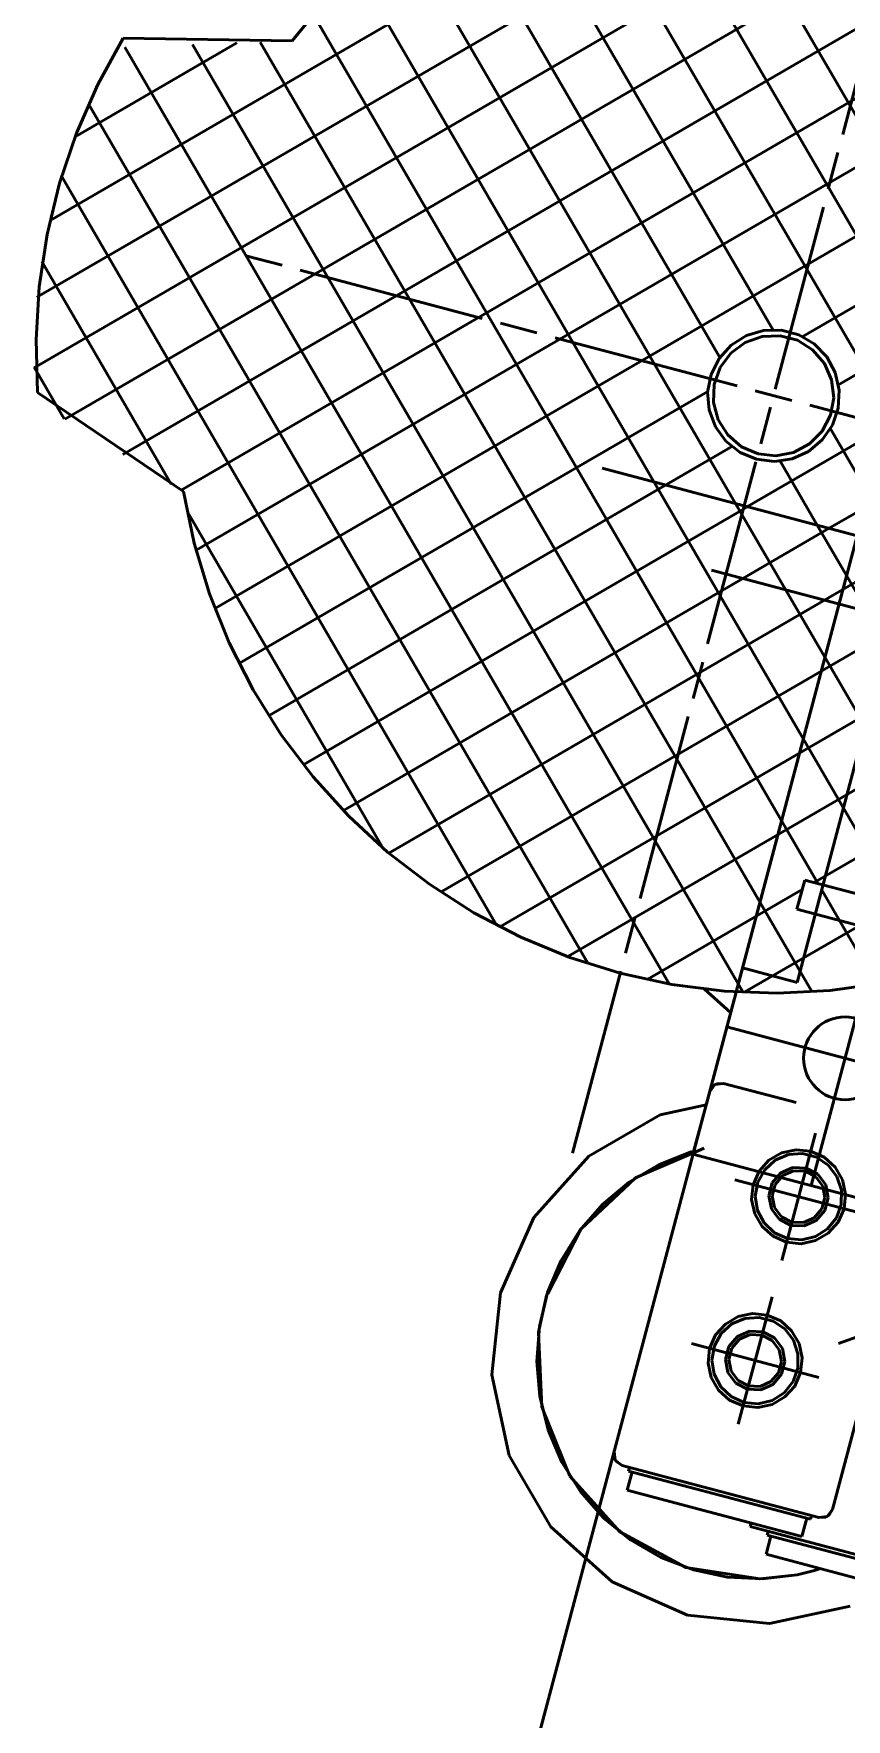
# Model space of a CAD drawing. Header units: centimetres. Extents: x 139057 to 200038, y 34824 to 80516.
# Drawn here: x 170190.38 to 170211.96, y 61281.37 to 61326.15 of the extents above; entities that cross this region are included whole.
import ezdxf

# ---------------------------------------------------------------- set-up
doc = ezdxf.new("R2010")
doc.units = ezdxf.units.CM
doc.header["$LTSCALE"] = 100
doc.layers.get('0').update_dxf_attribs({"lineweight": 0})
doc.layers.add('440_ALTRI_ELEMENTI_001-AM_0', color=31, linetype='Continuous', lineweight=50)
pattern_1 = [(120.1482787466947, (-202.6132455050501, -1485.716848886164), (-1.372756539722049, -0.7973052945079098), []), (210.1482787466947, (-202.6132455050501, -1485.716848886164), (0.7973052945079098, -1.372756539722049), [])]

# ---------------------------------------------------------------- blocks, each defined once
blk = doc.blocks.new('A$C12667F03')
h = blk.add_hatch()
h.set_pattern_fill('ANSI37', color=256, scale=0.5, angle=75.1482787466947, style=0)
h.set_pattern_definition(pattern_1)
h.paths.add_polyline_path([(-387.1008311297301, -1151.592741927656), (-386.6435059207979, -1151.457960067841), (-386.1673863876167, -1151.451274930092), (-385.7063218123767, -1151.573538816127), (-385.2960761088434, -1151.815267934056), (-384.9656285114143, -1152.158949299308), (-384.7408129471842, -1152.579110241088), (-384.637068604261, -1153.044240711781), (-384.6628816809061, -1153.520018963667), (-384.7014065842632, -1153.633433206531), (-383.3847456212643, -1153.98258187488), (-379.8035596470836, -1140.477710573527), (-379.803559093878, -1140.477710715088), (-379.3972878708992, -1138.945637098106), (-380.3170730687234, -1138.516705034825), (-381.6375523499701, -1138.038258119079), (-382.9946480907056, -1137.678387074324), (-384.3786943453852, -1137.439655064198), (-385.778447148532, -1137.324526487442), (-387.1831164817813, -1137.333276188525), (-388.5808175812963, -1137.465952044877), (-389.9620821672979, -1137.721961146744), (-391.3148679594997, -1138.098806737515), (-392.6291940278861, -1138.59396274254), (-393.8942116919461, -1139.203581324371), (-395.1007491137389, -1139.922335407289), (-396.2390230103883, -1140.744542828354), (-397.300344842628, -1141.664748361858), (-398.2763518757674, -1142.674823990616), (-399.1588095195148, -1143.767125001701), (-403.7128378554735, -1143.933398491296), (-404.3893913805041, -1145.164100161346), (-404.9543004344705, -1146.449754177185), (-405.4034237760607, -1147.780595815333), (-405.7333304706517, -1149.145637421461), (-405.9412009875778, -1150.534246473166), (-406.025438745648, -1151.936500726792), (-405.9858677118573, -1153.34003212169), (-402.0505645826015, -1155.735240942391), (-401.7639024249765, -1157.110150149616), (-401.3573410242352, -1158.454262896033), (-400.8332783292535, -1159.757114967855), (-400.1963017649505, -1161.008696107718), (-399.4509987711463, -1162.198996050807), (-398.6031797017458, -1163.318714803609), (-397.659877819151, -1164.359262643906), (-396.6287378511879, -1165.312405003759), (-395.5171775158051, -1166.171002043935), (-394.3340644642267, -1166.927529460343), (-393.0882956377718, -1167.576524308475), (-391.7904742445353, -1168.113105727884), (-390.4502368431095, -1168.532649180444), (-389.0782159596238, -1168.832335187646), (-387.6850441164825, -1169.009344218823), (-387.3726642608199, -1169.021266921016), (-384.6428507372293, -1158.726973204466), (-387.6392871785465, -1157.932386113855), (-387.1574090785834, -1156.115194334241), (-384.1609726354036, -1156.909781409951), (-383.3847456212643, -1153.98258187488), (-384.7014065842632, -1153.633433206531), (-384.816175344542, -1153.97130329028), (-385.0854337915334, -1154.364420494589), (-385.4510827298764, -1154.670420675131), (-385.8852623041275, -1154.86617203668), (-386.3568469743732, -1154.93768528715), (-386.8297392867062, -1154.879531501385), (-387.2693101997975, -1154.695720701071), (-387.6434938806597, -1154.399928851577), (-387.9236260942671, -1154.014758175763), (-388.0896029855612, -1153.567782877537), (-388.1286874964389, -1153.092900096031), (-388.0382223549786, -1152.62495506421), (-387.8248903501335, -1152.198902590724), (-387.5043006289307, -1151.846295899304)])
h.paths.add_polyline_path([(-383.1929615839872, -1159.111450953933), (-384.6428501840237, -1158.726973346027), (-387.2060341435972, -1168.392896792444), (-385.7561455454234, -1168.7773744078), (-385.2742675981972, -1166.960183194431), (-385.7575643464479, -1166.832023842784), (-385.5525096181336, -1166.058749927732), (-385.0692128680203, -1166.186909271928)])
h.paths.add_polyline_path([(-381.5014263942394, -1159.560007772001), (-383.1929615839872, -1159.111450953933), (-385.0692128680203, -1166.186909271928), (-383.3776776764098, -1166.635466089996)])
h.paths.add_polyline_path([(-385.2742675981972, -1166.960183194431), (-385.7561456981603, -1168.777374981495), (-387.2060342963341, -1168.392897358688), (-387.3726636759493, -1169.021266943368), (-386.2813831578496, -1169.062918155047), (-384.8787333715263, -1168.991559176298), (-383.9687121316347, -1168.864293164166), (-383.5827324084494, -1167.408740012499)])
h.paths.add_polyline_path([(-384.6428501840237, -1158.726973346027), (-383.1929615839872, -1159.111450953933), (-382.7110834858868, -1157.29425918177), (-384.160972082198, -1156.909781551512)])
h.paths.add_polyline_path([(-384.160972082198, -1156.909781551512), (-382.7110834858868, -1157.29425918177), (-381.9348564698848, -1154.367059639248), (-383.3847450680587, -1153.982582016441)])
h.paths.add_polyline_path([(-383.1929615839872, -1159.111450953933), (-381.5014263942394, -1159.560007772001), (-381.0195482924137, -1157.742815992387), (-382.7110834858868, -1157.29425918177)])
h.paths.add_polyline_path([(-382.7110834858868, -1157.29425918177), (-381.0195482924137, -1157.742815992387), (-378.6614189140055, -1148.850165894779), (-380.8362508557293, -1148.273449725064), (-380.8003657638583, -1148.138124852034), (-381.7669576119188, -1147.881806588324), (-382.079665920839, -1149.06104874477), (-380.6297773226652, -1149.445526367577)])
h.paths.add_polyline_path([(-381.7669576119188, -1147.881806588324), (-380.8003657638583, -1148.138124852034), (-380.6311961236897, -1147.500175802561), (-378.4563641838286, -1148.076891979726), (-377.8411999318305, -1145.757069951447, -0.4142131629732994), (-378.6224998674843, -1144.411868451687), (-380.7006734694842, -1143.8607838811)])
h.paths.add_polyline_path([(-380.6311961236897, -1147.500175802561), (-380.8362508557293, -1148.273449725064), (-378.6614189140055, -1148.850165894779), (-378.4563641838286, -1148.076891979726)])
h.paths.add_polyline_path([(-378.4563641838286, -1148.076891979726), (-372.8984563584927, -1149.550723238441), (-372.056645288274, -1146.376202216896), (-372.1720805290643, -1146.122373549792), (-376.4959965880516, -1144.975768952223, -0.4142139617730879), (-377.8411999318305, -1145.757069951447)])
h.paths.add_polyline_path([(-380.7006734694842, -1143.8607838811), (-378.6224998674843, -1144.411868451687, -0.4142131629732388), (-377.2772994294319, -1143.630566677602), (-376.6621353059563, -1141.310745155963), (-379.803559093878, -1140.477710715088)])
h.paths.add_polyline_path([(-376.4959965880516, -1144.975768952223), (-372.1720805290643, -1146.122373549792), (-372.2340726583752, -1145.986060066673), (-372.9259227133844, -1144.763896612974), (-373.7226466416869, -1143.607550873014), (-374.6189173880521, -1142.526194667968), (-375.2854298103157, -1141.853378071042), (-375.4495561077747, -1141.809855497035), (-375.4240032184425, -1141.713493971678), (-375.5239980157021, -1141.612553386542), (-376.6621353059563, -1141.310745155963), (-377.2772994294319, -1143.630566677602, -0.4142139617729669)])
h.paths.add_polyline_path([(-375.5239980157021, -1141.612553386542), (-375.6072183932665, -1141.528545870038), (-376.6801319244805, -1140.621744311007), (-377.8284352134469, -1139.813925764116), (-379.0441978808049, -1139.110296858998), (-379.3972878708992, -1138.945637098106), (-379.803559093878, -1140.477710715088)])
h.paths.add_polyline_path([(-373.1035110886696, -1150.323997153493), (-378.6614189140055, -1148.850165894779), (-381.0195482924137, -1157.742815992387), (-375.4616404670778, -1159.216647258552)])
h.paths.add_polyline_path([(-375.4616404670778, -1159.216647258552), (-374.4950486115667, -1159.472965529712), (-372.1369192331586, -1150.580315432104), (-373.1035110886696, -1150.323997153493)])
h.paths.add_polyline_path([(-374.4950480658117, -1159.472965678724), (-373.6734450656477, -1159.690836174937), (-371.7366196263138, -1152.386949001404, -0.3462223393554222), (-370.6001577965471, -1151.531984350237), (-370.6143692984733, -1151.33646400139), (-370.8147867183689, -1150.103265231999), (-371.931863955364, -1149.807041651162)])
h.paths.add_polyline_path([(-373.6734450656477, -1159.690836174937), (-372.1095651696924, -1160.105541697296), (-371.8477758645568, -1159.575050576183), (-371.3402617044303, -1158.26590023801), (-370.950426285297, -1156.916750370117), (-370.6810891266468, -1155.538233502361), (-370.5347145825181, -1154.141593611392), (-370.5125441208038, -1152.737364380213), (-370.6001577965471, -1151.531984350237, 0.3462223393554443), (-371.7366196263138, -1152.386949001404)])
h.paths.add_polyline_path([(-375.4616404670778, -1159.216647258552), (-381.0195482924137, -1157.742815992387), (-383.3776776764098, -1166.635466089996), (-379.7451040289852, -1167.598742342147), (-379.4937654446367, -1167.491202286037), (-378.2565874095562, -1166.826611405762), (-377.3155704747442, -1166.2079306753)])
h.paths.add_polyline_path([(-376.0164080179784, -1165.210107064398), (-375.9823572851274, -1165.18313381687), (-374.9631948891583, -1164.217090732011), (-374.8353648345474, -1164.072506657394), (-373.6734450656477, -1159.690836174937), (-374.4950480658117, -1159.472965678724)])
h.paths.add_polyline_path([(-374.8353648345474, -1164.072506657394), (-374.0329172100428, -1163.164886421117), (-373.1992755226347, -1162.034293739649), (-372.4694390009645, -1160.834791793081), (-372.1095651696924, -1160.105541697296), (-373.6734450656477, -1159.690836174937)])
h.paths.add_polyline_path([(-383.5827324084494, -1167.408740012499), (-383.9687121316347, -1168.864293164166), (-383.4879141404781, -1168.797053805145), (-382.1199717681411, -1168.480093738588), (-380.9656365356896, -1168.102734556946)])
h.paths.add_polyline_path([(-372.8984563584927, -1149.550723238441), (-371.931864501119, -1149.80704150215), (-371.4274982001189, -1147.905045351537), (-371.6527786675397, -1147.26425792888), (-372.056645288274, -1146.376202216896)])
h.paths.add_polyline_path([(-371.082729728103, -1148.997650569829), (-371.6755455426428, -1148.840449242445), (-371.931863955364, -1149.807041651162), (-370.8147867183689, -1150.103265231999), (-370.8396265349838, -1149.950422091933)])
h = blk.add_hatch()
h.set_pattern_fill('ANSI37', color=256, scale=0.5, angle=75.1482787466947, style=0)
h.set_pattern_definition(pattern_1)
h.paths.add_polyline_path([(-383.3776776764098, -1166.635466089996), (-383.5827324084494, -1167.408740012499), (-380.9656365356896, -1168.102734556946), (-380.7850153624568, -1168.043688392791), (-379.7451040289852, -1167.598742342147)])
h.paths.add_polyline_path([(-374.4950486115667, -1159.472965529712), (-375.4616404670778, -1159.216647258552), (-377.3155704747442, -1166.2079306753), (-377.0831364105943, -1166.055114655348), (-376.0164087574485, -1165.210107652994)])
h.paths.add_polyline_path([(-380.6297773226652, -1149.445526367577), (-382.079665920839, -1149.06104874477), (-383.3847450680587, -1153.982582016441), (-381.9348564698848, -1154.367059639248)])
h.paths.add_polyline_path([(-384.6428507372293, -1158.726973204466), (-384.1609726354036, -1156.909781409951), (-387.1574090785834, -1156.115194334241), (-387.6392871785465, -1157.932386113855)])
h.paths.add_polyline_path([(-378.4563641838286, -1148.076891979726), (-378.6614189140055, -1148.850165894779), (-373.1035110886696, -1150.323997153493), (-372.8984563584927, -1149.550723238441)])
h.paths.add_polyline_path([(-377.5592496815625, -1144.693818321975), (-377.8411999318305, -1145.757069951447, 0.4142139617731), (-376.4959965880516, -1144.975768952223)])
h.paths.add_polyline_path([(-373.1035110886696, -1150.323997153493), (-372.1369192331586, -1150.580315432104), (-371.931864501119, -1149.80704150215), (-372.8984563584927, -1149.550723238441)])
h.paths.add_polyline_path([(-377.2772979765687, -1143.630567057582), (-377.2772994294319, -1143.630566677602), (-377.5592496815625, -1144.693818321975), (-376.4959965880516, -1144.975768952223, 0.4142135623730466)])
h.paths.add_polyline_path([(-377.5592496815625, -1144.693818321975), (-377.2772994294319, -1143.630566677602, 0.414213162973263), (-378.6224998674843, -1144.411868451687)])
h.paths.add_polyline_path([(-378.6224998674843, -1144.411868451687, 0.4142131629733116), (-377.8411999318305, -1145.757069951447), (-377.5592496815625, -1144.693818321975)])
h = blk.add_hatch()
h.set_pattern_fill('ANSI37', color=256, scale=0.5, angle=75.1482787466947, style=0)
h.set_pattern_definition(pattern_1)
h.paths.add_polyline_path([(-383.5827324084494, -1167.408740012499), (-383.3776776764098, -1166.635466089996), (-385.0692128680203, -1166.186909271928), (-385.2742675981972, -1166.960183194431)])
for p, q in [((-358.6149894922528, -1060.57431907818), (-387.3746260061416, -1169.028667009028)), ((-379.8035596470836, -1140.477710573527), (-388.0753725479844, -1171.671222841891)), ((-376.6621353059563, -1141.310745155963), (-385.3769612863216, -1174.174886828812)), ((-383.2598646126244, -1141.417315817031), (-384.5414566687796, -1146.250277823361)), ((-398.2763518757674, -1142.674823990616), (-399.1588095195148, -1143.767125001701)), ((-403.6501345701072, -1143.696940577182), (-404.3266880951378, -1144.927642247232)), ((-399.1588095195148, -1143.767125001701), (-403.6501345701072, -1143.696940577182)), ((-404.3266880951378, -1144.927642247232), (-404.8915971509668, -1146.213296263071)), ((-404.8915971509668, -1146.213296263071), (-405.3407204981449, -1147.544137901219)), ((-384.6696158751402, -1146.733574031445), (-384.9259342859987, -1147.700166432711)), ((-405.3407204981449, -1147.544137901219), (-405.6706271852854, -1148.909179499897)), ((-385.0540934904966, -1148.183462625893), (-386.3356855485144, -1153.016424647125)), ((-405.6706271852854, -1148.909179499897), (-405.8784977040741, -1150.297788551601)), ((-400.396771901429, -1149.47137784079), (-399.4301795001629, -1149.72769624606)), ((-385.7561455454234, -1168.7773744078), (-380.6297773226652, -1149.445526367577)), ((-398.9468832939419, -1149.855855448695), (-394.1139212857488, -1151.137447512301)), ((-405.8784977040741, -1150.297788551601), (-405.9627354602817, -1151.700042820128)), ((-393.6306250813905, -1151.265606714936), (-392.6640326782617, -1151.521925120207)), ((-387.1008311297301, -1151.592741927656), (-387.5043006289307, -1151.846295899304)), ((-386.6825142103735, -1151.616766883584), (-387.1326563946459, -1151.775179317745)), ((-386.6435059207979, -1151.457960067841), (-387.1008311297301, -1151.592741927656)), ((-386.2062186255607, -1151.597713677736), (-386.6825142103735, -1151.616766883584)), ((-386.1673863876167, -1151.451274930092), (-386.6435059207979, -1151.457960067841)), ((-385.7451540503207, -1151.71997755632), (-386.2062186255607, -1151.597713677736)), ((-385.7063218123767, -1151.573538816127), (-386.1673863876167, -1151.451274930092)), ((-385.2960761088434, -1151.815267934056), (-385.7063218123767, -1151.573538816127)), ((-405.9627354602817, -1151.700042820128), (-405.9231644320789, -1153.103574207576)), ((-392.1807364832166, -1151.650084322842), (-387.3477744657102, -1152.931676386448)), ((-387.5043006289307, -1151.846295899304), (-387.8248903501335, -1152.198902590724)), ((-387.515341115326, -1152.059591716679), (-387.7978168587688, -1152.444031185063)), ((-387.1326563946459, -1151.775179317745), (-387.515341115326, -1152.059591716679)), ((-385.3408839471194, -1151.972536838206), (-385.7451540503207, -1151.71997755632)), ((-385.0283847461942, -1152.33318450168), (-385.3408839471194, -1151.972536838206)), ((-384.9656285114143, -1152.158949299308), (-385.2960761088434, -1151.815267934056)), ((-387.8248903501335, -1152.198902590724), (-388.0382223549786, -1152.62495506421)), ((-387.7978168587688, -1152.444031185063), (-387.9540102976862, -1152.894546559604)), ((-384.836913560659, -1152.769850044104), (-385.0283847461942, -1152.33318450168)), ((-384.7408129471842, -1152.579110241088), (-384.9656285114143, -1152.158949299308)), ((-388.0382223549786, -1152.62495506421), (-388.1286874964389, -1153.092900096031)), ((-387.9540102976862, -1152.894546559604), (-387.9707395575497, -1153.371181777271)), ((-384.7820485654775, -1153.243744632753), (-384.836913560659, -1152.769850044104)), ((-384.637068604261, -1153.044240711781), (-384.7408129471842, -1152.579110241088)), ((-405.9231644320789, -1153.103574207576), (-402.0505645826015, -1155.735240942391)), ((-388.1286874964389, -1153.092900096031), (-388.0896029855612, -1153.567782877537)), ((-387.9707395575497, -1153.371181777271), (-387.846066774011, -1153.83151639119)), ((-386.8644782688025, -1153.059835589083), (-385.8978858675364, -1153.316154001805)), ((-384.8696139391068, -1153.712458616646), (-384.7820485654775, -1153.243744632753)), ((-384.6628816809061, -1153.520018963667), (-384.637068604261, -1153.044240711781)), ((-388.0896029855612, -1153.567782877537), (-387.9236260942671, -1154.014758175763)), ((-387.846066774011, -1153.83151639119), (-387.591418055028, -1154.234758904728)), ((-386.4638447530124, -1153.499720847758), (-386.7201631638709, -1154.466313249024)), ((-385.414589663178, -1153.444313219341), (-380.5816276549849, -1154.725905268046)), ((-385.0912607993487, -1154.134754336032), (-384.8696139391068, -1153.712458616646)), ((-384.816175344542, -1153.97130329028), (-384.6628816809061, -1153.520018963667)), ((-387.9236260942671, -1154.014758175763), (-387.6434938806597, -1154.399928851577)), ((-387.591418055028, -1154.234758904728), (-387.2288412313465, -1154.545060461911)), ((-385.4276525873247, -1154.472825049015), (-385.0912607993487, -1154.134754336032)), ((-385.0854337915334, -1154.364420494589), (-384.816175344542, -1153.97130329028)), ((-387.6434938806597, -1154.399928851577), (-387.2693101997975, -1154.695720701071)), ((-387.2693101997975, -1154.695720701071), (-386.8297392867062, -1154.879531501385)), ((-387.2288412313465, -1154.545060461911), (-386.7912915210727, -1154.734542644175)), ((-386.7912915210727, -1154.734542644175), (-386.3173445995453, -1154.786768703314)), ((-386.3173445995453, -1154.786768703314), (-385.8486519522521, -1154.696901007148)), ((-385.8852623041275, -1154.86617203668), (-385.4510827298764, -1154.670420675131)), ((-385.8486519522521, -1154.696901007148), (-385.4276525873247, -1154.472825049015)), ((-385.4510827298764, -1154.670420675131), (-385.0854337915334, -1154.364420494589)), ((-359.9961625776741, -1163.317741690727), (-390.9271194479916, -1155.115552535804)), ((-386.8483223702315, -1154.949609442207), (-388.1299144263867, -1159.782571463438)), ((-386.8297392867062, -1154.879531501385), (-386.3568469743732, -1154.93768528715)), ((-386.3568469743732, -1154.93768528715), (-385.8852623041275, -1154.86617203668)), ((-402.0505645826015, -1155.735240942391), (-401.7639024249765, -1157.110150149616)), ((-401.7639024249765, -1157.110150149616), (-401.3573410242352, -1158.454262896033)), ((-380.2931849240813, -1159.880406050535), (-388.0259241379354, -1157.829858756217)), ((-401.3573410242352, -1158.454262896033), (-400.8332783292535, -1159.757114967855)), ((-400.8332783292535, -1159.757114967855), (-400.1963017649505, -1161.008696107718)), ((-388.2580736308846, -1160.265867664071), (-388.5143920436058, -1161.232460065337)), ((-400.1963017649505, -1161.008696107718), (-399.4509987711463, -1162.198996050807)), ((-388.6425512499663, -1161.715756273421), (-389.9241433042589, -1166.548718279751)), ((-399.4509987711463, -1162.198996050807), (-398.6031797017458, -1163.318714803609)), ((-398.6031797017458, -1163.318714803609), (-397.659877819151, -1164.359262643906)), ((-397.659877819151, -1164.359262643906), (-396.6287378511879, -1165.312405003759)), ((-396.6287378511879, -1165.312405003759), (-395.5171775158051, -1166.171002043935)), ((-395.5171775158051, -1166.171002043935), (-394.3340644642267, -1166.927529460343)), ((-385.5525096181336, -1166.058749927732), (-385.7575643464479, -1166.832023842784)), ((-376.8531779955629, -1168.36561561987), (-385.5525096181336, -1166.058749927732)), ((-252.3678128301653, -1202.203964589688), (-385.7575643464479, -1166.832023842784)), ((-394.3340644642267, -1166.927529460343), (-393.0882956377718, -1167.576524308475)), ((-390.0523025087568, -1167.032014472934), (-390.3086209196154, -1167.998606881651)), ((-393.0882956377718, -1167.576524308475), (-391.7904742445353, -1168.113105727884)), ((-391.7904742445353, -1168.113105727884), (-390.4502368431095, -1168.532649180444)), ((-390.4367801278386, -1168.481903089734), (-391.7183721802685, -1173.314865088614)), ((-390.4502368431095, -1168.532649180444), (-389.0782159596238, -1168.832335187646)), ((-385.7561462439153, -1168.777374832483), (-387.2060348495397, -1168.392897217127)), ((-385.7561455454234, -1168.7773744078), (-387.2060341435972, -1168.392896792444)), ((-389.0782159596238, -1168.832335187646), (-387.6850441164825, -1169.009344218823)), ((-388.2112349152121, -1168.955161726626), (-387.5194179109785, -1169.574683925661)), ((-387.6850441164825, -1169.009344218823), (-386.2813831578496, -1169.062918155047)), ((-386.2813831578496, -1169.062918155047), (-384.8787333715263, -1168.991559176298)), ((-384.8787333715263, -1168.991559176298), (-383.4879141404781, -1168.797053805145)), ((-387.427048829526, -1169.226356676372), (-391.3641828644577, -1184.07352987543)), ((-387.6212712518427, -1169.958779080363), (-381.5800696976039, -1171.560768900963)), ((-388.0753725479844, -1171.671222841891), (-388.5183856274489, -1173.341852246376)), ((-387.9359729133103, -1171.48886126891), (-388.0753725479844, -1171.671222841891)), ((-387.9745532769266, -1171.515357582422), (-388.0753725479844, -1171.671222841891)), ((-387.8938411633972, -1171.468479512783), (-387.9745532769266, -1171.515357582422)), ((-387.7084992948476, -1171.458140632662), (-387.9359729133103, -1171.48886126891)), ((-387.7084992948476, -1171.458140632662), (-387.8938411633972, -1171.468479512783)), ((-387.7084992948476, -1171.458140632662), (-385.7791808630827, -1171.969752191158)), ((-389.3928101278398, -1172.291253043863), (-388.1699540420923, -1172.027895434352)), ((-391.286487517089, -1173.391112326237), (-389.3928101278398, -1172.291253043863)), ((-385.2653067793253, -1172.778485408577), (-386.1624212201241, -1176.161558805557)), ((-392.7479690491709, -1175.022508731636), (-391.286487517089, -1173.391112326237)), ((-388.5082943412963, -1173.303797392698), (-389.7405666235391, -1173.836747920664)), ((-388.55317446138, -1173.270170404168), (-389.4154544967714, -1173.609487942012)), ((-388.5183856274489, -1173.341852246376), (-369.1865375797752, -1178.468220478448)), ((-388.2226211998168, -1173.180398216995), (-388.5082943412963, -1173.303797392698)), ((-386.5033063433621, -1173.500793925079), (-386.7640752989355, -1173.791671557876)), ((-386.3319291296903, -1173.500201253744), (-386.6132666889134, -1173.753553135844)), ((-386.1645600433949, -1173.304048022779), (-386.5033063433621, -1173.500793925079)), ((-385.9838072649691, -1173.351979567262), (-386.3319291296903, -1173.500201253744)), ((-385.7826893750134, -1173.221676676127), (-386.1645600433949, -1173.304048022779)), ((-385.6062400184128, -1173.324850692006), (-385.9838072649691, -1173.351979567262)), ((-385.3934659856859, -1173.26178161666), (-385.7826893750134, -1173.221676676127)), ((-385.2399014971706, -1173.421995370241), (-385.6062400184128, -1173.324850692006)), ((-385.0355134505335, -1173.419810815307), (-385.3934659856859, -1173.26178161666)), ((-384.9253885849866, -1173.632648235711), (-385.2399014971706, -1173.421995370241)), ((-384.7446358121488, -1173.680579772743), (-385.0355134505335, -1173.419810815307)), ((-390.2137821793112, -1174.125086768123), (-390.0466154340211, -1173.968710540386)), ((-389.4154544967714, -1173.609487942012), (-390.2131660293344, -1174.081798552128)), ((-390.0466154340211, -1173.968710540386), (-389.7405666235391, -1173.836747920664)), ((-386.7640752989355, -1173.791671557876), (-386.9221045013073, -1174.149624093028)), ((-386.6132666889134, -1173.753553135844), (-386.7972286428812, -1174.084454944881)), ((-386.1844979945126, -1173.835698744806), (-386.4130281071666, -1174.102536676975)), ((-386.1311903494898, -1173.907770200225), (-386.3335776432905, -1174.144296384009)), ((-385.8629064905945, -1173.693891106697), (-386.1844979945126, -1173.835698744806)), ((-385.845616034374, -1173.782792969199), (-386.1311903494898, -1173.907770200225)), ((-385.5113724555376, -1173.70641411707), (-385.8629064905945, -1173.693891106697)), ((-385.5344411108199, -1173.793407438847), (-385.845616034374, -1173.782792969199)), ((-385.2588944464478, -1173.9383782433), (-385.5344411108199, -1173.793407438847)), ((-385.1998240958455, -1173.869725538942), (-385.5113724555376, -1173.70641411707)), ((-385.0727716695073, -1174.188438853773), (-385.2588944464478, -1173.9383782433)), ((-384.9907563712004, -1174.152251972409), (-385.1998240958455, -1173.869725538942)), ((-384.6964547905627, -1173.933892002853), (-384.9253885849866, -1173.632648235711)), ((-384.5478899172995, -1174.019326074573), (-384.7446358121488, -1173.680579772743)), ((-384.5776230964366, -1174.293359710427), (-384.6964547905627, -1173.933892002853)), ((-390.2137821793112, -1174.125086768123), (-391.4976554821733, -1175.326647675189)), ((-390.2131660293344, -1174.081798552128), (-390.9250362712446, -1174.675155735167)), ((-387.4054007056657, -1174.021464890393), (-384.022327297509, -1174.918579331192)), ((-386.9221045013073, -1174.149624093028), (-386.9622094325277, -1174.538847489806)), ((-386.7972286428812, -1174.084454944881), (-386.8640244874659, -1174.457289433631)), ((-386.4130281071666, -1174.102536676975), (-386.5032521850917, -1174.442777200195)), ((-386.5032521850917, -1174.442777200195), (-386.4369716301117, -1174.787792241725)), ((-386.3335776432905, -1174.144296384009), (-386.4134208235446, -1174.445389917644)), ((-386.4134208235446, -1174.445389917644), (-386.3549563262168, -1174.751605367812)), ((-385.0141790110174, -1174.494171014579), (-385.0727716695073, -1174.188438853773)), ((-384.9244758087698, -1174.49726702139), (-384.9907563712004, -1174.152251972409)), ((-384.5817988525632, -1174.671936741623), (-384.5776230964366, -1174.293359710427)), ((-384.4655185631964, -1174.401196746679), (-384.5478899172995, -1174.019326074573)), ((-384.5056235018674, -1174.790420121106), (-384.4655185631964, -1174.401196746679)), ((-390.9250362712446, -1174.675155735167), (-391.5331461868736, -1175.374654545041)), ((-386.9622094325277, -1174.538847489806), (-386.8798380896005, -1174.920718169364)), ((-386.8640244874659, -1174.457289433631), (-386.8054334662411, -1174.831302261504)), ((-386.8054334662411, -1174.831302261504), (-386.6293704930249, -1175.166115759464)), ((-386.4369716301117, -1174.787792241725), (-386.2277757498923, -1175.069835393282)), ((-386.3549563262168, -1174.751605367812), (-386.1688335492763, -1175.001665985736)), ((-385.2965376462344, -1175.03227402136), (-385.0940221949968, -1174.795264548215)), ((-385.2432300086621, -1175.10434549913), (-385.0146998885575, -1174.83750755206)), ((-385.0940221949968, -1174.795264548215), (-385.0141790110174, -1174.494171014579)), ((-385.0146998885575, -1174.83750755206), (-384.9244758087698, -1174.49726702139)), ((-384.7085234216902, -1175.028879499587), (-384.5817988525632, -1174.671936741623)), ((-384.6636526967886, -1175.148372671159), (-384.5056235018674, -1174.790420121106)), ((-393.6334436695579, -1177.025459042343), (-392.7479690491709, -1175.022508731636)), ((-391.4976554821733, -1175.326647675189), (-392.3764484311941, -1177.03910598025)), ((-386.8798380896005, -1174.920718169364), (-386.6830921910259, -1175.259464456292)), ((-386.6830921910259, -1175.259464456292), (-386.3922145526412, -1175.520233413728)), ((-386.6293704930249, -1175.166115759464), (-386.3536325331334, -1175.42545643315)), ((-386.2277757498923, -1175.069835393282), (-385.9163555401865, -1175.233630111965)), ((-386.1688335492763, -1175.001665985736), (-385.8932868849042, -1175.146636797639)), ((-385.9163555401865, -1175.233630111965), (-385.5646933551434, -1175.245669825526)), ((-385.8932868849042, -1175.146636797639), (-385.5821119613502, -1175.157251267286)), ((-385.5821119613502, -1175.157251267286), (-385.2965376462344, -1175.03227402136)), ((-385.5646933551434, -1175.245669825526), (-385.2432300086621, -1175.10434549913)), ((-385.26357543017, -1175.528293675336), (-384.9447430997643, -1175.324715203198)), ((-384.9447430997643, -1175.324715203198), (-384.7085234216902, -1175.028879499587)), ((-384.9244216635379, -1175.439250311407), (-384.6636526967886, -1175.148372671159)), ((-391.5331461868736, -1175.374654545041), (-392.0223189994249, -1176.162076419743)), ((-386.3922145526412, -1175.520233413728), (-386.0342620100382, -1175.678262619826)), ((-386.3536325331334, -1175.42545643315), (-386.0086301724914, -1175.581603376719)), ((-386.0342620100382, -1175.678262619826), (-385.6450386281613, -1175.718367538007)), ((-386.0086301724914, -1175.581603376719), (-385.6315880074653, -1175.616926273855)), ((-385.6450386281613, -1175.718367538007), (-385.2631679597798, -1175.635996198806)), ((-385.6315880074653, -1175.616926273855), (-385.26357543017, -1175.528293675336)), ((-385.2631679597798, -1175.635996198806), (-384.9244216635379, -1175.439250311407)), ((-382.8653504747454, -1175.432295827719), (-384.8133704021129, -1182.778398087772)), ((-392.0223189994249, -1176.162076419743), (-392.3798932425234, -1177.016983969661)), ((-393.8568024925444, -1179.203987470421), (-393.6334436695579, -1177.025459042343)), ((-392.3798932425234, -1177.016983969661), (-392.5967186718735, -1177.918525970133)), ((-392.4244926452193, -1177.185171044024), (-392.4046495567563, -1177.094735971245)), ((-392.4046495567563, -1177.094735971245), (-392.3764484311941, -1177.03910598025)), ((-386.41873962912, -1177.128151221725), (-387.3158540680561, -1180.511224626156)), ((-392.6183792214397, -1178.068483694049), (-392.4579391452971, -1177.33665893093)), ((-392.4244926452193, -1177.185171044024), (-392.4579391452971, -1177.33665893093)), ((-386.9361222210828, -1177.571342489275), (-387.3179928969148, -1177.653713828477)), ((-386.5468988336179, -1177.611447422358), (-386.9361222210828, -1177.571342489275)), ((-381.9033573764864, -1177.383559397014), (-384.652376580194, -1178.369368678483)), ((-392.5967186718735, -1177.918525970133), (-392.6674820791486, -1178.842764592322)), ((-387.656739191294, -1177.850459738227), (-387.9175081524554, -1178.141337371024)), ((-387.4853619776222, -1177.849867059442), (-387.7666995387081, -1178.103218941542)), ((-387.3179928969148, -1177.653713828477), (-387.656739191294, -1177.850459738227)), ((-387.1372401166263, -1177.70164538041), (-387.4853619776222, -1177.849867059442)), ((-386.7596728682074, -1177.674516497704), (-387.1372401166263, -1177.70164538041)), ((-386.3933343469653, -1177.771661175939), (-386.7596728682074, -1177.674516497704)), ((-386.1889462984655, -1177.769476621004), (-386.5468988336179, -1177.611447422358)), ((-386.0788214366439, -1177.982314048859), (-386.3933343469653, -1177.771661175939)), ((-385.898068663806, -1178.030245585891), (-386.1889462984655, -1177.769476621004)), ((-385.8498876384947, -1178.283557816001), (-386.0788214366439, -1177.982314048859)), ((-385.7013227652315, -1178.36899188027), (-385.898068663806, -1178.030245585891)), ((-392.5344538960162, -1180.053820645961), (-392.6183792214397, -1178.068483694049)), ((-388.5588335591856, -1178.37113069609), (-385.1757601491663, -1179.26824514434)), ((-387.9175081524554, -1178.141337371024), (-388.0755373548272, -1178.499289906176)), ((-387.9506614964012, -1178.434120750579), (-388.0174573353979, -1178.806955246779)), ((-387.7666995387081, -1178.103218941542), (-387.9506614964012, -1178.434120750579)), ((-387.5664609550986, -1178.452202490123), (-387.656685036749, -1178.792443005892)), ((-387.3379308480326, -1178.185364550503), (-387.5664609550986, -1178.452202490123)), ((-387.2846232030097, -1178.257436005923), (-387.4870104912225, -1178.493962189707)), ((-387.0163393385264, -1178.043556912395), (-387.3379308480326, -1178.185364550503)), ((-386.9990488823059, -1178.132458782347), (-387.2846232030097, -1178.257436005923)), ((-386.6648053034696, -1178.056079930218), (-387.0163393385264, -1178.043556912395)), ((-386.6878739606145, -1178.143073244544), (-386.9990488823059, -1178.132458782347)), ((-386.4123272943798, -1178.288044056448), (-386.6878739606145, -1178.143073244544)), ((-386.3532569437775, -1178.219391344639), (-386.6648053034696, -1178.056079930218)), ((-386.2262045230273, -1178.538104666921), (-386.4123272943798, -1178.288044056448)), ((-386.1441892247203, -1178.501917785557), (-386.3532569437775, -1178.219391344639)), ((-385.7310559462312, -1178.643025516125), (-385.8498876384947, -1178.283557816001)), ((-385.6189514148537, -1178.750862559828), (-385.7013227652315, -1178.36899188027)), ((-392.6674820791486, -1178.842764592322), (-392.5895430661294, -1179.766087813827)), ((-388.0755373548272, -1178.499289906176), (-388.1156422804597, -1178.888513302954)), ((-388.1156422804597, -1178.888513302954), (-388.0332709375325, -1179.270383975061)), ((-388.0174573353979, -1178.806955246779), (-387.9588663178984, -1179.180968074652)), ((-387.656685036749, -1178.792443005892), (-387.5904044799063, -1179.137458054873)), ((-387.4870104912225, -1178.493962189707), (-387.5669818345013, -1178.795539020153)), ((-387.5669818345013, -1178.795539020153), (-387.5083891722861, -1179.10127118096)), ((-386.2475832040909, -1179.145413650724), (-386.167611860812, -1178.843836820277)), ((-386.167611860812, -1178.843836820277), (-386.2262045230273, -1178.538104666921)), ((-386.1681327420774, -1179.187173365208), (-386.0779086567018, -1178.846932841989)), ((-386.0779086567018, -1178.846932841989), (-386.1441892247203, -1178.501917785557)), ((-385.7352317060831, -1179.02160254732), (-385.7310559462312, -1178.643025516125)), ((-385.6590563535246, -1179.140085934254), (-385.6189514148537, -1178.750862559828)), ((-393.3957317258719, -1181.345201200398), (-393.8568024925444, -1179.203987470421)), ((-388.0332709375325, -1179.270383975061), (-387.8365250426832, -1179.60913026944)), ((-387.9588663178984, -1179.180968074652), (-387.7828033409569, -1179.515781572612)), ((-387.5904044799063, -1179.137458054873), (-387.3813367608491, -1179.419984495791)), ((-387.5083891722861, -1179.10127118096), (-387.3222664009336, -1179.351331791433)), ((-387.3222664009336, -1179.351331791433), (-387.0467197365615, -1179.496302603337)), ((-386.4499704941663, -1179.381939834508), (-386.2475832040909, -1179.145413650724)), ((-386.396662856594, -1179.454011304828), (-386.1681327420774, -1179.187173365208)), ((-385.8619562714848, -1179.378545305284), (-385.7352317060831, -1179.02160254732)), ((-385.8170855447206, -1179.498038484307), (-385.6590563535246, -1179.140085934254)), ((-392.5895430661294, -1179.766087813827), (-392.3656068101081, -1180.665535172971)), ((-387.8365250426832, -1179.60913026944), (-387.5456474042985, -1179.869899226876)), ((-387.7828033409569, -1179.515781572612), (-387.507065382928, -1179.775122246298)), ((-387.507065382928, -1179.775122246298), (-387.1620630204234, -1179.931269182416)), ((-387.3813367608491, -1179.419984495791), (-387.0697883937064, -1179.583295925113)), ((-387.0697883937064, -1179.583295925113), (-386.7182543642375, -1179.595818928035)), ((-387.0467197365615, -1179.496302603337), (-386.7355448130074, -1179.506917072984)), ((-386.7355448130074, -1179.506917072984), (-386.4499704941663, -1179.381939834508)), ((-386.7182543642375, -1179.595818928035), (-386.396662856594, -1179.454011304828)), ((-386.417008278102, -1179.877959481033), (-386.0981759514216, -1179.674381016346)), ((-386.4166008095744, -1179.985662004503), (-386.0778545114699, -1179.788916124555)), ((-386.0981759514216, -1179.674381016346), (-385.8619562714848, -1179.378545305284)), ((-386.0778545114699, -1179.788916124555), (-385.8170855447206, -1179.498038484307)), ((-391.7851866997335, -1181.894359609636), (-392.5344538960162, -1180.053820645961)), ((-387.5456474042985, -1179.869899226876), (-387.1876948635581, -1180.027928425523)), ((-387.1876948635581, -1180.027928425523), (-386.7984714816812, -1180.068033351155)), ((-387.1620630204234, -1179.931269182416), (-386.78502085726, -1179.966592087003)), ((-386.7984714816812, -1180.068033351155), (-386.4166008095744, -1179.985662004503)), ((-386.78502085726, -1179.966592087003), (-386.417008278102, -1179.877959481033)), ((-392.3656068101081, -1180.665535172971), (-392.0014064471725, -1181.517860567721)), ((-392.2958724528107, -1183.23887859151), (-393.3957317258719, -1181.345201200398)), ((-392.0014064471725, -1181.517860567721), (-391.5057323678884, -1182.301593600365)), ((-390.6129248208854, -1181.240487618896), (-390.602585944489, -1181.425829491171)), ((-390.6129248208854, -1181.240487618896), (-390.5822041864994, -1181.467961228045)), ((-390.602585944489, -1181.425829491171), (-390.5557078655365, -1181.506541600975)), ((-390.5822041864994, -1181.467961228045), (-390.3998426116559, -1181.607360853406)), ((-390.5557078655365, -1181.506541600975), (-390.3998426116559, -1181.607360853406)), ((-390.3998426116559, -1181.607360853406), (-385.1802436440739, -1182.9914802821)), ((-390.4590637862239, -1183.373690201493), (-391.7851866997335, -1181.894359609636)), ((-390.135496736646, -1181.780915624055), (-390.2636559448692, -1182.264211817237)), ((-390.2065241366181, -1181.658624543401), (-390.2321559760276, -1181.755283779057)), ((-390.2321559760276, -1181.755283779057), (-385.3991939659718, -1183.036875827762)), ((-391.5057323678884, -1182.301593600365), (-390.8922372936759, -1182.996043598803)), ((-390.2636559448692, -1182.264211817237), (-385.6240124135766, -1183.494540198299)), ((-385.373562128425, -1182.940216592106), (-385.3991939659718, -1183.036875827762)), ((-384.9949017755243, -1182.98114142433), (-384.9141896619949, -1182.934263332339)), ((-384.9527700330618, -1182.960759645852), (-384.8133704021129, -1182.778398087772)), ((-384.8133704021129, -1182.778398087772), (-384.9141896619949, -1182.934263332339)), ((-390.6644760343734, -1184.700360125455), (-392.2958724528107, -1183.23887859151)), ((-390.8922372936759, -1182.996043598803), (-390.1754710237983, -1183.583902953716)), ((-388.7109234790805, -1184.318846142443), (-390.4590637862239, -1183.373690201493)), ((-386.9772417742315, -1183.13569442794), (-387.002873613641, -1183.232353671046)), ((-387.002873613641, -1183.232353671046), (-381.2033192041818, -1184.770264132472)), ((-386.5195774167332, -1183.360512873682), (-386.545209259868, -1183.457172109338)), ((-385.4958532053533, -1183.011243997666), (-385.6240124135766, -1183.494540198299)), ((-385.1802436440739, -1182.9914802821), (-384.9527700330618, -1182.960759645852)), ((-385.1802436440739, -1182.9914802821), (-384.9949017755243, -1182.98114142433)), ((-390.1754710237983, -1183.583902953716), (-389.3741354301128, -1184.049866756948)), ((-386.4485500148985, -1183.482803946885), (-386.5767092193964, -1183.966100154968)), ((-386.545209259868, -1183.457172109338), (-381.7122472442243, -1184.738764165493)), ((-391.3641828644577, -1184.07352987543), (-394.8669433064315, -1197.282653695496)), ((-389.3741354301128, -1184.049866756948), (-388.5090523764047, -1184.382723404618)), ((-386.5767092193964, -1183.966100154968), (-381.9370656936917, -1185.196428521129)), ((-388.6615257255289, -1185.585834732803), (-390.6644760343734, -1184.700360125455)), ((-386.7465680531714, -1184.618352374586), (-388.7109234790805, -1184.318846142443)), ((-388.5090523764047, -1184.382723404618), (-387.6020396641943, -1184.57306636736)), ((-387.6020396641943, -1184.57306636736), (-386.675713402361, -1184.616450189205)), ((-385.7551648497138, -1184.511911338719), (-386.7465680531714, -1184.618352374586)), ((-386.675713402361, -1184.616450189205), (-385.7551648497138, -1184.511911338719)), ((-385.2896900411251, -1184.401016360673), (-385.7551648497138, -1184.511911338719)), ((-385.1335867672715, -1184.348783543857), (-385.2896900411251, -1184.401016360673)), ((-386.4829973086271, -1185.809193565103), (-388.6615257255289, -1185.585834732803)), ((-384.3417835730615, -1185.348122796568), (-386.4829973086271, -1185.809193565103))]:
    blk.add_line(p, q)
blk.add_circle((-384.4798454578522, -1170.791814042779), 1.1)

msp = doc.modelspace()

# ---------------------------------------------------------------- block references
at = {"layer": '440_ALTRI_ELEMENTI_001-AM_0'}
msp.add_blockref('A$C12667F03', (170596.4096090371, 62469.7246651144, -3.102923759085743e-08), dxfattribs=at)

doc.saveas('drawing.dxf')
